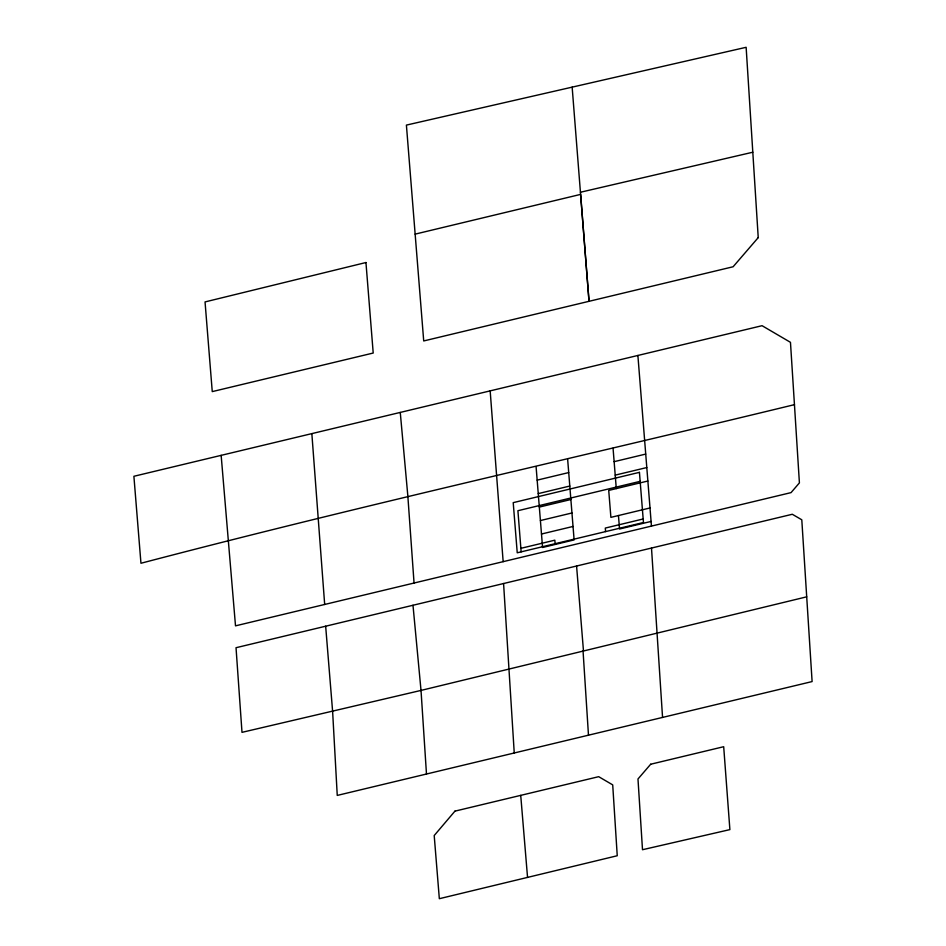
<?xml version="1.0" encoding="UTF-8"?>
<svg xmlns="http://www.w3.org/2000/svg" width="946" height="946" viewBox="0 0 946 946"><rect width="100%" height="100%" fill="white"/><g stroke="black" fill="none" stroke-linecap="round" stroke-linejoin="round"><path stroke-width="1.42" d="M806.702 596.831L421.017 690.414L241.999 732.346L236.027 647.714L792.299 514.269L801.794 519.792L812.106 681.569L337.249 795.42L332.614 711.38L325.661 626.181M415.14 234.135L580.619 194.391L589.027 301.313L572.153 87.138M221.151 455.357L133.894 476.287L140.954 563.26C357.813 506.323 576.599 457.557 794.451 404.651L790.466 342.322L762.062 325.696L221.151 455.357L235.507 625.85L791.045 492.618L799.405 482.886L794.451 404.651M537.162 480.142L568.712 472.574M614.131 461.672L645.68 454.092M538.25 493.611L569.788 486.043M615.219 475.129L646.757 467.56M640.158 481.348L517.911 510.71L521.151 551.861M539.326 507.08L570.876 499.512M647.844 481.029L608.727 490.418L610.891 517.356L649.997 507.967M540.403 520.548L571.952 512.98M541.49 534.017L573.028 526.449M520.868 548.325L554.829 540.178L555.113 543.702M643.174 518.976L605.298 528.069L605.582 531.593M651.085 521.435L619.535 529.003L618.459 515.535M580.43 192.251L752.803 152.223M412.988 605.263L421.017 690.414L426.48 774.017M400.264 412.456L407.821 495.763L414.052 583.043M520.726 795.385L527.549 877.427M576.575 566.004L583.481 650.99M637.888 355.471L651.451 526.082M613.055 448.203L616.295 488.597M567.635 459.106L574.116 539.906L542.566 547.486L536.086 466.674M503.154 561.664L490.17 390.875M311.849 433.67L324.679 604.482M662.555 717.435L651.498 548.041M583.055 651.061L588.483 735.231M503.579 583.516L514.246 753.016M454.943 811.136L434.202 835.543L439.334 898.7L617.241 855.74L612.712 784.884L598.688 776.678L454.943 811.136M758.231 237.623L733.115 266.76L423.713 340.95L406.402 125.097L746.134 47.3L758.231 237.623M650.694 764.226L637.982 778.984L642.5 849.721L729.886 829.618L723.69 746.713L650.694 764.226M365.948 262.527L205.046 301.928L212.259 391.609L373.209 353.035L365.948 262.527M639.437 472.35L513.217 502.645L517.237 552.795L643.457 522.511L639.437 472.35"/></g></svg>
